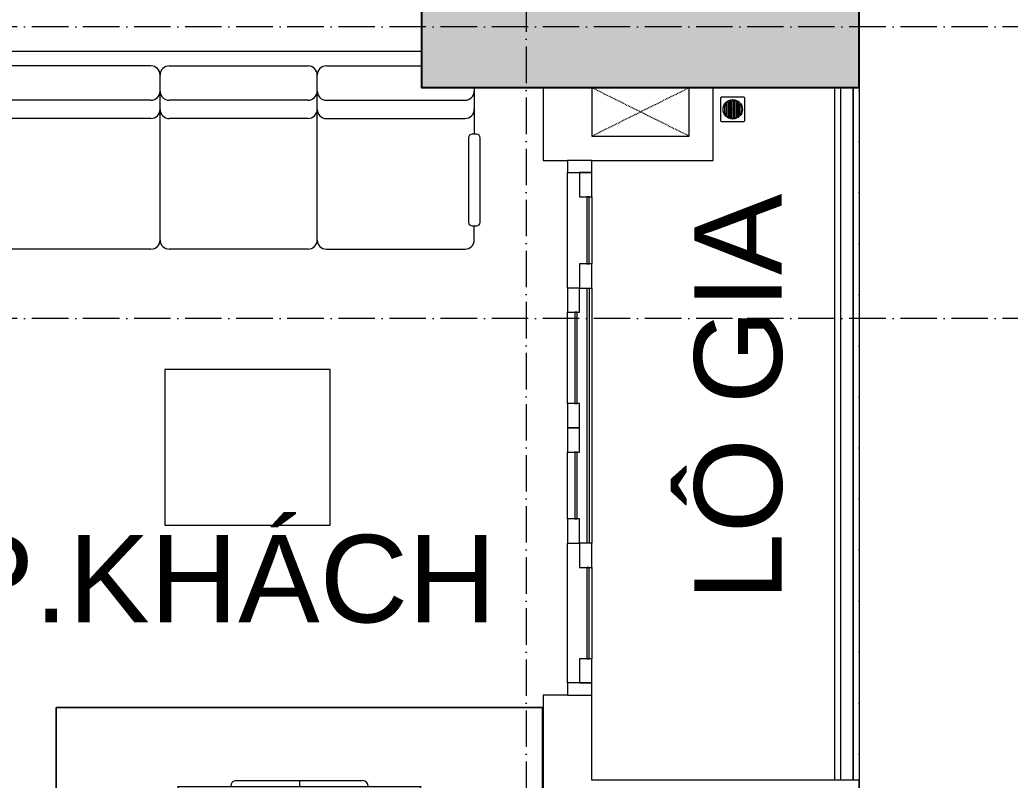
# Model space of a CAD drawing. Header units: millimetres. Extents: x -20144 to 122974, y -38328 to 48263.
# Drawn here: x 37548 to 41621, y 16000 to 19128 of the extents above; entities that cross this region are included whole.
import ezdxf

# ---------------------------------------------------------------- set-up
doc = ezdxf.new("R2010")
doc.units = ezdxf.units.MM
doc.linetypes.add('Dash', pattern=[6.35, 3.175, -3.175])
doc.linetypes.add('Grid Line', pattern=[4.2, 3, -0.6, 0, -0.6])
for name, color, linetype, lineweight in [('A-DETL-GENF', 31, 'Continuous', 5), ('A-DETL-GENF-HDLN', 161, 'Dash', 5), ('CHU', 181, 'Continuous', 5), ('CUA', 31, 'Continuous', 9), ('NET THAY 1', 41, 'Continuous', 5), ('NET-CAT', 3, 'Continuous', 15), ('NET-THAY', 2, 'Continuous', 9), ('THIET BI', 44, 'Continuous', 5), ('THIET-BI', 44, 'Continuous', 5), ('TRUC', 225, 'Continuous', 5), ('X-COT HAM$0$LC.HA', 8, 'Continuous', 9)]:
    doc.layers.add(name, color=color, linetype=linetype, lineweight=lineweight)
doc.styles.add('Arial_4', font='arial_0.ttf', dxfattribs={"height": 360})

# ---------------------------------------------------------------- blocks, each defined once
blk = doc.blocks.new('ALC1807-ASCENT PLAZA-KET CAU_rvt-1-MẶT BẰNG TẦNG 5 ĐẾN TẦNG 22')
at = {"layer": 'X-COT HAM$0$LC.HA'}
h = blk.add_hatch(color=256, dxfattribs=at)
h.dxf.hatch_style = 1
h.paths.add_polyline_path([(39199.8, 19349.9), (39199.8, 18849.9), (40999.8, 18849.9), (40999.8, 19349.9)])
at = {"ltscale": 1000}
blk.add_lwpolyline([(39199.8, 19349.9), (39199.8, 18849.9), (40999.8, 18849.9), (40999.8, 19349.9)], close=True, dxfattribs=at)
blk = doc.blocks.new('X-PHEU - X-PHEU-1365544-MẶT BẰNG TẦNG 5 ĐẾN TẦNG 22')
at = {"layer": 'THIET-BI'}
for p, q in [((25, -29), (25, -121)), ((121, -25), (29, -25)), ((67.5, -39.8), (67.5, -110.2)), ((72.5, -71.9), (72.5, -39.1)), ((77.5, -39.1), (77.5, -71.9)), ((82.5, -110.2), (82.5, -39.8)), ((125, -121), (125, -29)), ((42.5, -90.5), (42.5, -59.5)), ((47.5, -51.8), (47.5, -98.2)), ((52.5, -103.1), (52.5, -46.9)), ((57.5, -43.5), (57.5, -106.5)), ((62.5, -108.8), (62.5, -41.2)), ((72.5, -110.9), (72.5, -78.1)), ((77.5, -78.1), (77.5, -110.9)), ((87.5, -41.2), (87.5, -108.8)), ((92.5, -106.5), (92.5, -43.5)), ((97.5, -46.9), (97.5, -103.1)), ((102.5, -98.2), (102.5, -51.8)), ((107.5, -59.5), (107.5, -90.5)), ((29, -125), (121, -125))]:
    blk.add_line(p, q, dxfattribs=at)
blk.add_circle((75, -75), 40, dxfattribs=at)
for centre, radius, start, end in [((29, -29), 4, 90, 180), ((75, -75), 36, 102.0247, 110.3175), ((75, -75), 36, 90, 93.9821), ((75, -75), 36, 86.0179, 90), ((75, -75), 36, 69.6825, 77.9753), ((121, -29), 4, 0, 90), ((75, -75), 36, 139.8082, 154.5256), ((75, -75), 36, 119.0853, 128.6822), ((75, -75), 4, 128.6822, 231.3178), ((75, -75), 4, 308.6822, 51.3178), ((75, -75), 36, 51.3178, 60.9147), ((75, -75), 36, 25.4744, 40.1918), ((29, -121), 4, 180, 270), ((75, -75), 36, 205.4744, 220.1918), ((75, -75), 36, 231.3178, 240.9147), ((75, -75), 36, 249.6825, 257.9753), ((75, -75), 36, 266.0179, 270), ((75, -75), 36, 270, 273.9821), ((75, -75), 36, 282.0247, 290.3175), ((75, -75), 36, 299.0853, 308.6822), ((75, -75), 36, 319.8082, 334.5256), ((121, -121), 4, 270, 0)]:
    blk.add_arc(centre, radius, start, end, dxfattribs=at)
blk = doc.blocks.new('X-SOFA1 - X-SOFA-V60-MẶT BẰNG TẦNG 5 ĐẾN TẦNG 22')
at = {"layer": 'THIET BI'}
for p, q in [((-658.4, 959.8), (-658.4, 978.7)), ((-644.3, 992.8), (-295.7, 992.8)), ((-281.5, 978.7), (-281.5, 959.8)), ((-716.2, 969.2), (-658.4, 969.2)), ((-295.7, 945.7), (-644.3, 945.7)), ((-281.5, 969.2), (-103.7, 969.2)), ((-103.7, 969.2), (-37.7, 969.2)), ((-753.8, 360.8), (-753.8, 931.5)), ((-216.7, 360.8), (-216.7, 931.5)), ((-141.3, 360.8), (-141.3, 931.5)), ((0, 360.8), (0, 931.5)), ((-1250, 303.6), (-1890, 303.6)), ((-1890, 303.6), (-1890, -376.4)), ((-1890, 303.6), (-1890, -376.4)), ((-1250, 303.6), (-1890, 303.6)), ((-1250, -376.4), (-1250, 303.6)), ((-1250, -376.4), (-1250, 303.6)), ((-753.8, -285.4), (-753.8, 285.4)), ((-716.2, 323.1), (-103.7, 323.1)), ((-216.7, -285.4), (-216.7, 285.4)), ((-141.3, -285.4), (-141.3, 285.4)), ((-103.7, 323.1), (-37.7, 323.1)), ((0, 285.4), (0, -285.4)), ((-716.2, -323.1), (-37.7, -323.1)), ((-753.8, -360.8), (-753.8, -931.5)), ((-216.7, -360.8), (-216.7, -931.5)), ((-141.3, -360.8), (-141.3, -931.5)), ((0, -360.8), (0, -752.3)), ((-1890, -376.4), (-1250, -376.4)), ((-1890, -376.4), (-1250, -376.4)), ((-716.2, -969.2), (-658.4, -969.2)), ((-658.4, -959.8), (-658.4, -978.7)), ((-295.7, -945.7), (-644.3, -945.7)), ((-281.5, -978.7), (-281.5, -959.8)), ((-103.7, -969.2), (-281.5, -969.2)), ((-89.1, -969.2), (-103.7, -969.2)), ((-644.3, -992.8), (-295.7, -992.8))]:
    blk.add_line(p, q, dxfattribs=at)
for centre, radius, start, end in [((-644.3, 978.7), 14.1, 90, 180), ((-295.7, 978.7), 14.1, 360, 90), ((-716.2, 931.5), 37.7, 90, 180), ((-644.3, 959.8), 14.1, 180, 270), ((-295.7, 959.8), 14.1, 270, 0), ((-179, 931.5), 37.7, 90, 180), ((-103.7, 931.5), 37.7, 90, 180), ((-37.7, 931.5), 37.7, 360, 90), ((-716.2, 360.8), 37.7, 180, 270), ((-179, 360.8), 37.7, 180, 270), ((-103.7, 360.8), 37.7, 180, 270), ((-37.7, 360.8), 37.7, 270, 0), ((-716.2, 285.4), 37.7, 90, 180), ((-179, 285.4), 37.7, 90, 180), ((-103.7, 285.4), 37.7, 90, 180), ((-37.7, 285.4), 37.7, 360, 90), ((-716.2, -285.4), 37.7, 180, 270), ((-716.2, -360.8), 37.7, 90, 180), ((-179, -285.4), 37.7, 180, 270), ((-179, -360.8), 37.7, 90, 180), ((-103.7, -285.4), 37.7, 180, 270), ((-103.7, -360.8), 37.7, 90, 180), ((-37.7, -285.4), 37.7, 270, 0), ((-37.7, -360.8), 37.7, 360, 90), ((-716.2, -931.5), 37.7, 180, 270), ((-179, -931.5), 37.7, 180, 270), ((-103.7, -931.5), 37.7, 180, 270), ((-644.3, -959.8), 14.1, 90, 180), ((-295.7, -959.8), 14.1, 360, 90), ((-644.3, -978.7), 14.1, 180, 270), ((-295.7, -978.7), 14.1, 270, 0)]:
    blk.add_arc(centre, radius, start, end, dxfattribs=at)
blk = doc.blocks.new('X-TV1 - X-TV-1305658-MẶT BẰNG TẦNG 5 ĐẾN TẦNG 22')
at = {"layer": 'THIET BI'}
for p, q in [((2000, 400), (0, 400)), ((0, 400), (0, 1.4)), ((0, 400), (2000, 400)), ((0, 1.4), (0, 400)), ((2000, 1.3), (2000, 400)), ((2000, 400), (2000, 1.3)), ((740, 100), (1260, 100)), ((1000, 100), (1000, 75)), ((500, 75), (1500, 75)), ((522.5, 25), (500, 75)), ((1500, 75), (1477.5, 25)), ((1477.5, 25), (522.5, 25))]:
    blk.add_line(p, q, dxfattribs=at)
for centre, start_param, end_param in [((740, 75), 0, 1.570796), ((1260, 75), 4.712389, 6.283185), ((740, 25), 1.570796, 2.992895), ((1260, 25), 3.290291, 4.712389)]:
    blk.add_ellipse(centre, major_axis=(0, 25), ratio=0.9, start_param=start_param, end_param=end_param, dxfattribs=at)
blk = doc.blocks.new('CUA LO GIA - DB6-1834140-MẶT BẰNG TẦNG 5 ĐẾN TẦNG 22')
at = {"layer": 'CUA'}
for p, q in [((-1050, 100), (-1100, 100)), ((-1100, 100), (-1100, 0)), ((-950, 100), (-1050, 100)), ((-1050, 100), (-1050, 50)), ((-1050, 0), (-1050, 100)), ((-950, 50), (-950, 100)), ((-950, 100), (-675, 100)), ((-675, 90), (-950, 90)), ((-950, 90), (-950, 80)), ((-575, 100), (-675, 100)), ((-675, 100), (-675, 50)), ((-675, 80), (-675, 90)), ((-575, 50), (-575, 100)), ((-575, 100), (475, 100)), ((-575, 90), (475, 90)), ((575, 100), (475, 100)), ((475, 100), (475, 50)), ((575, 50), (575, 100)), ((575, 100), (950, 100)), ((950, 90), (575, 90)), ((575, 90), (575, 80)), ((1050, 100), (950, 100)), ((950, 100), (950, 50)), ((950, 80), (950, 90)), ((1050, 50), (1050, 100)), ((1100, 100), (1050, 100)), ((1050, 100), (1050, 0)), ((1100, 0), (1100, 100)), ((-1050, 50), (-950, 50)), ((-950, 80), (-675, 80)), ((-675, 50), (-575, 50)), ((-575, 80), (475, 80)), ((-475, 50), (-575, 50)), ((-575, 50), (-575, 0)), ((-475, 0), (-475, 50)), ((0, 50), (-100, 50)), ((-100, 50), (-100, 0)), ((100, 50), (0, 50)), ((0, 50), (0, 0)), ((0, 0), (0, 50)), ((100, 0), (100, 50)), ((475, 50), (375, 50)), ((375, 50), (375, 0)), ((475, 50), (575, 50)), ((475, 0), (475, 50)), ((575, 80), (950, 80)), ((950, 50), (1050, 50)), ((-1100, 0), (-1050, 0)), ((-575, 0), (-1050, 0)), ((-575, 0), (-475, 0)), ((-100, 40), (-475, 40)), ((-475, 40), (-475, 30)), ((-475, 30), (-100, 30)), ((-100, 0), (-475, 0)), ((-100, 30), (-100, 40)), ((-100, 0), (0, 0)), ((0, 0), (100, 0)), ((375, 40), (100, 40)), ((100, 40), (100, 30)), ((100, 30), (375, 30)), ((375, 0), (100, 0)), ((375, 30), (375, 40)), ((375, 0), (475, 0)), ((1050, 0), (475, 0)), ((1050, 0), (1100, 0))]:
    blk.add_line(p, q, dxfattribs=at)
blk = doc.blocks.new('Top Rail Type - Top Rail_Internal_-1915053-MẶT BẰNG TẦNG 5 ĐẾN TẦNG 22')
at = {"layer": 'NET THAY 1'}
for p, q in [((40925.5, 15999.9), (40925.5, 18849.9)), ((40975.5, 18849.9), (40975.5, 15999.9))]:
    blk.add_line(p, q, dxfattribs=at)
blk = doc.blocks.new('Top Rail Type - Top Rail_Internal_-V76-MẶT BẰNG TẦNG 5 ĐẾN TẦNG 22')
at = {"layer": 'NET THAY 1'}
for p, q in [((40925.5, 15999.9), (40925.5, 18849.9)), ((40975.5, 15999.9), (40975.5, 18849.9))]:
    blk.add_line(p, q, dxfattribs=at)
blk = doc.blocks.new('Family2 - Family1-1892789-MẶT BẰNG TẦNG 5 ĐẾN TẦNG 22')
at = {"layer": 'A-DETL-GENF'}
for p, q in [((400, 200), (0, 200)), ((0, 200), (0, 0)), ((400, 0), (400, 200)), ((0, 0), (400, 0))]:
    blk.add_line(p, q, dxfattribs=at)
at = {"layer": 'A-DETL-GENF-HDLN'}
for p, q in [((0, 200), (400, 0.8)), ((0, 0), (400, 199.2))]:
    blk.add_line(p, q, dxfattribs=at)

msp = doc.modelspace()

# ---------------------------------------------------------------- linework, layer by layer
at = {"layer": 'NET-CAT'}
for p, q in [((34150.5, 18999.9), (39199.8, 18999.9)), ((39700.5, 18849.9), (39700.5, 18549.9)), ((40400.5, 18549.9), (40400.5, 18849.9)), ((39700.5, 18549.9), (39800.5, 18549.9)), ((39900.5, 18549.9), (40400.5, 18549.9)), ((39700.5, 16349.9), (39700.5, 15899.9)), ((39800.5, 16349.9), (39700.5, 16349.9)), ((39900.5, 15999.9), (39900.5, 16349.9)), ((41000.5, 15999.9), (39900.5, 15999.9)), ((41000.5, 15799.9), (41000.5, 15999.9))]:
    msp.add_line(p, q, dxfattribs=at)
at = {"layer": 'NET-THAY'}
for p, q in [((40900.5, 15999.9), (40900.5, 18849.9)), ((41000.5, 18849.9), (41000.5, 15999.9))]:
    msp.add_line(p, q, dxfattribs=at)
at = {"layer": 'TRUC', "linetype": 'Grid Line', "ltscale": 50}
for p, q in [((39630.5, 43599.9), (39630.5, -7167.6)), ((41000.5, 43599.9), (41000.5, -4500.1)), ((43000.5, 19099.9), (-12092.4, 19099.9)), ((43000.5, 17899.9), (-14407, 17899.9))]:
    msp.add_line(p, q, dxfattribs=at)

# ---------------------------------------------------------------- block references
at = {"lineweight": 5}
msp.add_blockref('ALC1807-ASCENT PLAZA-KET CAU_rvt-1-MẶT BẰNG TẦNG 5 ĐẾN TẦNG 22', (0, 0), dxfattribs=at)
at = {"layer": 'A-DETL-GENF'}
msp.add_blockref('Family2 - Family1-1892789-MẶT BẰNG TẦNG 5 ĐẾN TẦNG 22', (39900.5, 18649.9), dxfattribs=at)
at = {"layer": 'CUA', "rotation": 269.9999999999989}
msp.add_blockref('CUA LO GIA - DB6-1834140-MẶT BẰNG TẦNG 5 ĐẾN TẦNG 22', (39800.5, 17449.9), dxfattribs=at)
at = {"layer": 'NET THAY 1'}
for name in ['Top Rail Type - Top Rail_Internal_-1915053-MẶT BẰNG TẦNG 5 ĐẾN TẦNG 22', 'Top Rail Type - Top Rail_Internal_-V76-MẶT BẰNG TẦNG 5 ĐẾN TẦNG 22']:
    msp.add_blockref(name, (0, 0), dxfattribs=at)
at = {"layer": 'THIET BI', "rotation": 90.0000000000005}
msp.add_blockref('X-SOFA1 - X-SOFA-V60-MẶT BẰNG TẦNG 5 ĐẾN TẦNG 22', (38448.2, 18939), dxfattribs=at)
at = {"layer": 'THIET BI'}
msp.add_blockref('X-TV1 - X-TV-1305658-MẶT BẰNG TẦNG 5 ĐẾN TẦNG 22', (37698.2, 15898.6), dxfattribs=at)
at = {"layer": 'THIET-BI', "rotation": 180}
msp.add_blockref('X-PHEU - X-PHEU-1365544-MẶT BẰNG TẦNG 5 ĐẾN TẦNG 22', (40555.5, 18684.9), dxfattribs=at)

# ---------------------------------------------------------------- texts
at = {"layer": 'CHU', "color": 7, "insert": (40322.2, 16736.6), "char_height": 360, "width": 1656.4, "attachment_point": 1, "rotation": 90, "line_spacing_factor": 0.936439, "style": 'Arial_4'}
msp.add_mtext('\\pt2540.0016,5079.9996,7620.0012,10159.9992,12700.0008,15239.9988,17780.0004,20319.9984,22860,25400.0016,27939.9996,30480.0012,33019.9992,35560.0008,38099.9988,40640.0004,43179.9984,45720,48260.0016,50799.9996,53340.0012,55879.9992,58420.0008,60959.9988,63500.0004,66039.9984,68580,71120.0016,73659.9996,76200.0012,78739.9992,81280.0008;LÔ GIA', dxfattribs=at)
at = {"layer": 'CHU', "color": 7, "insert": (37272.5, 17009.2), "char_height": 360, "width": 2232.1, "attachment_point": 1, "line_spacing_factor": 0.936439, "style": 'Arial_4'}
msp.add_mtext('\\pt2540.0016,5079.9996,7620.0012,10159.9992,12700.0008,15239.9988,17780.0004,20319.9984,22860,25400.0016,27939.9996,30480.0012,33019.9992,35560.0008,38099.9988,40640.0004,43179.9984,45720,48260.0016,50799.9996,53340.0012,55879.9992,58420.0008,60959.9988,63500.0004,66039.9984,68580,71120.0016,73659.9996,76200.0012,78739.9992,81280.0008;P.KHÁCH', dxfattribs=at)

doc.saveas('drawing.dxf')
